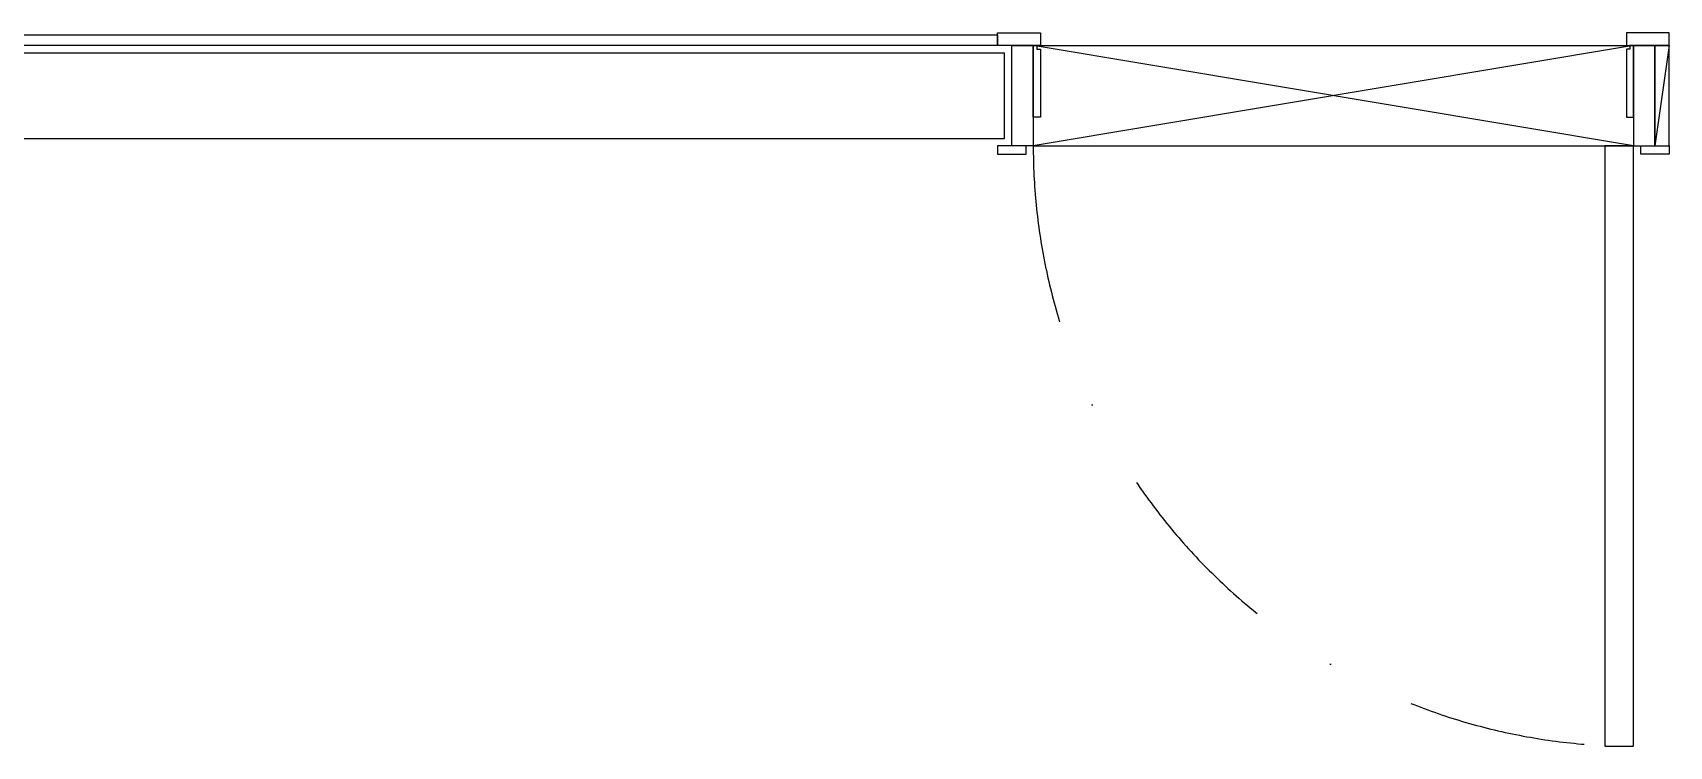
# Model space of a CAD drawing. Header units: millimetres. Extents: x -33000 to 294000, y 0 to 42408.
# Drawn here: x 230981 to 233271, y 14115 to 15113 of the extents above; entities that cross this region are included whole.
import ezdxf

# ---------------------------------------------------------------- set-up
doc = ezdxf.new("R2010")
doc.units = ezdxf.units.MM
doc.header["$LTSCALE"] = 50
doc.linetypes.add('DASHDOTX2', pattern=[2, 1, -0.5, 0, -0.5])
doc.layers.add('arch', color=8, linetype='Continuous')

# ---------------------------------------------------------------- blocks, each defined once
blk = doc.blocks.new('*U263')
at = {"linetype": 'Continuous', "ltscale": 4}
for points in [[(-897.5, -176), (-915.5, -176), (-915.5, -236), (-897.5, -236)], [(82.5, -226), (-757.5, -226), (-757.5, -266), (82.5, -266)], [(-897.5, -1116), (-915.5, -1116), (-915.5, -1056), (-897.5, -1056)]]:
    blk.add_lwpolyline(points, close=True, dxfattribs=at)
for points in [[(-897.5, -176), (-897.5, -196), (-757.5, -196), (-757.5, -176), (-897.5, -176), (-757.5, -196)], [(-897.5, -226), (-897.5, -231), (-892.5, -231), (-892.5, -236), (-797.5, -236), (-797.5, -226), (-897.5, -226)], [(-897.5, -1066), (-897.5, -1061), (-892.5, -1061), (-892.5, -1056), (-797.5, -1056), (-797.5, -1066), (-897.5, -1066)]]:
    blk.add_lwpolyline(points)
for points in [[(-745.5, -176), (-745.5, -216), (-757.5, -216), (-757.5, -176)], [(-757.5, -226), (-757.5, -196), (-897.5, -196), (-897.5, -226)], [(-897.5, -1066), (-897.5, -226), (-757.5, -1066), (-757.5, -226)], [(-757.5, -1066), (-757.5, -1096), (-897.5, -1096), (-897.5, -1066)], [(-745.5, -1116), (-745.5, -1076), (-757.5, -1076), (-757.5, -1116)]]:
    blk.add_lwpolyline(points, close=True)
at = {"linetype": 'DASHDOTX2', "ltscale": 5}
blk.add_arc((-757.5, -226), 840, 270, 0, dxfattribs=at)

msp = doc.modelspace()

# ---------------------------------------------------------------- linework, layer by layer
at = {"layer": 'arch', "ltscale": 25}
for p, q in [((229661.2, 15084.6), (232341.2, 15084.6)), ((232341.2, 14964.6), (232341.2, 15084.6)), ((229661.2, 14964.6), (232341.2, 14964.6))]:
    msp.add_line(p, q, dxfattribs=at)
msp.add_lwpolyline([(223401.2, 15094.6), (223401.2, 15109.6), (232331.2, 15109.6), (232331.2, 15094.6)], close=True, dxfattribs=at)

# ---------------------------------------------------------------- block references
at = {"layer": 'arch', "ltscale": 25, "rotation": 270}
msp.add_blockref('*U263', (233447.2, 14197.1), dxfattribs=at)

doc.saveas('drawing.dxf')
